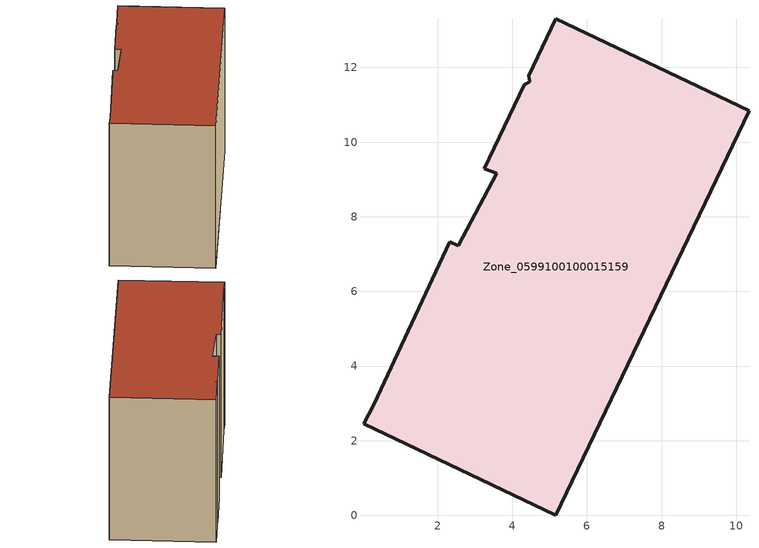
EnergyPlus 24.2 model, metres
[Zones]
Zone_0599100100015159
 floor ground (C_G): 4.33,11.54 4.46,11.62 4.44,11.78 5.17,13.31 10.34,10.83 5.16,0 0.01,2.46 0.28,2.97 2.32,7.33 2.55,7.22 3.59,9.17 3.25,9.29 z0
 wall outside (C_F): 5.16,0 10.34,10.83 5.17,13.31 4.44,11.78 4.46,11.62 4.33,11.54 3.25,9.29 3.59,9.17 2.55,7.22 2.32,7.33 0.28,2.97 0.01,2.46 5.16,0 z0:8.96
 roof outside (C_R): 4.46,11.62 4.33,11.54 3.25,9.29 3.59,9.17 2.55,7.22 2.32,7.33 0.28,2.97 0.01,2.46 5.16,0 10.34,10.83 5.17,13.31 4.44,11.78 z8.96
[BUILDING]
Pand.0599100100015159: North Axis=0; Terrain=City; Loads Convergence Tolerance Value=0.04; Temperature Convergence Tolerance Value=0.4; Solar Distribution=FullExterior; Maximum Number of Warmup Days=25; Minimum Number of Warmup Days=1
[Site:Location]
Rotterdam.The.Hague.AP_ZH_NLD Design_Conditions: Latitude=51.96; Longitude=4.45; Time Zone=1; Elevation=-4.5
[SITE:GROUNDTEMPERATURE:BUILDINGSURFACE]
18, 18, 18, 18, 18, 18, 18, 18, 18, 18, 18, 18
[MATERIAL] Thermal Absorptance=0.9; Solar Absorptance=0.7; Visible Absorptance=0.7
Name | Roughness | Thickness | Conductivity | Density | Specific Heat
G.TC.2015-2018 | MediumSmooth | 0.15 | 0.0428571 | 540 | 1210
F.TC.2015-2018 | Rough | 0.3 | 0.0666667 | 1920 | 840
R.TC.2015-2018 | MediumRough | 0.2 | 0.0333333 | 1500 | 1000
[CONSTRUCTION]
C_G: G.TC.2015-2018
C_F: F.TC.2015-2018
C_R: R.TC.2015-2018
[ZONE]
Zone_0599100100015159: Type=1; Multiplier=1; Ceiling Height=Autocalculate; Volume=Autocalculate; Floor Area=autocalculate; Part of Total Floor Area=Yes
[ZONEINFILTRATION:DESIGNFLOWRATE]
Infil_Zone_0599100100015159: Zone or ZoneList or Space or SpaceList=Zone_0599100100015159; Schedule=AlwaysOn; Design Flow Rate Calculation Method=Flow/Area; Flow Rate per Floor Area=0.0015; Constant Term Coefficient=1; Temperature Term Coefficient=0; Velocity Term Coefficient=0; Velocity Squared Term Coefficient=0
[HVACTEMPLATE:ZONE:IDEALLOADSAIRSYSTEM]
Zone_0599100100015159: Maximum Heating Supply Air Temperature=50; Minimum Cooling Supply Air Temperature=13; Maximum Heating Supply Air Humidity Ratio=0.0156; Minimum Cooling Supply Air Humidity Ratio=0.0077; Heating Limit=NoLimit; Cooling Limit=NoLimit; Dehumidification Control Type=ConstantSensibleHeatRatio; Cooling Sensible Heat Ratio=0.7; Dehumidification Setpoint=60; Humidification Control Type=None; Humidification Setpoint=30; Outdoor Air Method=None; Outdoor Air Flow Rate per Person=0.00944; Outdoor Air Flow Rate per Zone Floor Area=0; Outdoor Air Flow Rate per Zone=0; Demand Controlled Ventilation Type=None; Outdoor Air Economizer Type=NoEconomizer; Heat Recovery Type=None; Sensible Heat Recovery Effectiveness=0.7; Latent Heat Recovery Effectiveness=0.65
[ZONECONTROL:THERMOSTAT]
ThermostatControl_Zone_0599100100015159: Zone or ZoneList=Zone_0599100100015159; Control Type Schedule=DualSetpointControlType; Control 1=Thermostat_Zone_0599100100015159; Temperature Difference Between Cutout And Setpoint=0
[THERMOSTATSETPOINT:DUALSETPOINT]
Thermostat_Zone_0599100100015159: Heating Setpoint Temperature Schedule=HeatingSetpoint_Zone_0599100100015159; Cooling Setpoint Temperature Schedule=CoolingSetpoint_Zone_0599100100015159
[SCHEDULE:COMPACT]
HeatingSetpoint_Zone_0599100100015159: Through: 12/31, For: AllDays, Until: 24:00, 21
CoolingSetpoint_Zone_0599100100015159: Through: 12/31, For: AllDays, Until: 24:00, 24
DualSetpointControlType: Through: 12/31, For: AllDays, Until: 24:00, 4
AlwaysOn: Through: 12/31, For: AllDays, Until: 24:00, 1
